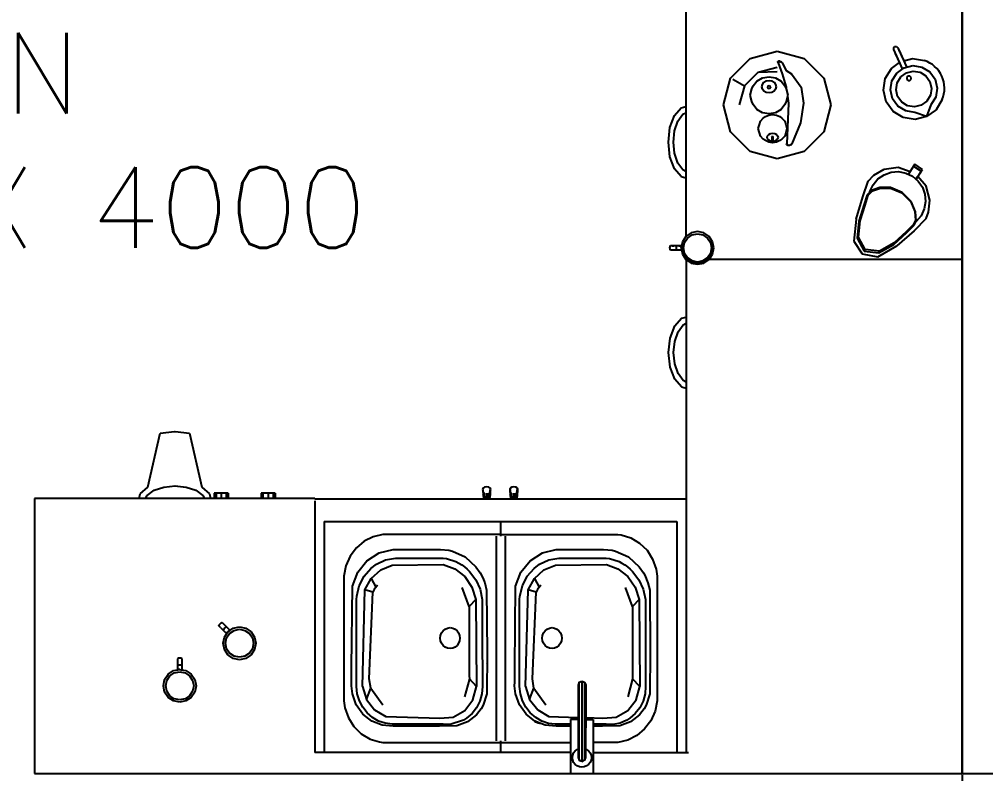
# Model space of a CAD drawing. Header units: millimetres. Extents: x -3934 to 8933, y -13584 to -2539.
# Drawn here: x 3319 to 5117, y -10600 to -9196 of the extents above; entities that cross this region are included whole.
import ezdxf

# ---------------------------------------------------------------- set-up
doc = ezdxf.new("R2010")
doc.units = ezdxf.units.MM
doc.header["$LTSCALE"] = 20
doc.layers.add('A-DIMS-GENL-ANNO', color=145, linetype='Continuous', lineweight=18)
doc.layers.add('A-TEXT-NOTE-ANNO', color=7, linetype='Continuous', lineweight=18)
doc.layers.add('A-FURN-FIXD-NEWW', color=131, linetype='Continuous')
doc.styles.add('Annotative', font='simplex.shx', dxfattribs={"height": 150})
doc.styles.get("Standard").update_dxf_attribs({"font": 'simplex.shx'})
doc.dimstyles.get("Standard").update_dxf_attribs({"dimscale": 30, "dimtxt": 2.5, "dimasz": 3.5, "dimexe": 0.18, "dimexo": 0.0625, "dimgap": 1.5, "dimtad": 0, "dimtih": 1, "dimtoh": 1, "dimdec": 0, "dimzin": 0, "dimdsep": 46, "dimtxsty": 'Standard', "dimcen": 0.09, "dimadec": 0, "dimazin": 0, "dimtfac": 1, "dimtdec": 0, "dimtofl": 0, "dimtmove": 0, "dimatfit": 3, "dimfxl": 1, "dimtolj": 1, "dimtzin": 0, "dimarcsym": 0})

# ---------------------------------------------------------------- blocks, each defined once
blk = doc.blocks.new('*D12')
at = {"layer": 'A-DIMS-GENL-ANNO', "color": 0, "lineweight": -2, "transparency": 16777216}
for p, q in [((1373.6, -10601.4), (1373.6, -13183.7)), ((5073.6, -10601.4), (5073.6, -13183.7)), ((1478.6, -13178.3), (3046.5, -13178.3)), ((4968.6, -13178.3), (3400.7, -13178.3))]:
    blk.add_line(p, q, dxfattribs=at)
at = {"layer": 'A-DIMS-GENL-ANNO', "color": 0, "transparency": 16777216}
for points in [[(1478.6, -13160.8), (1478.6, -13195.8), (1373.6, -13178.3)], [(4968.6, -13160.8), (4968.6, -13195.8), (5073.6, -13178.3)]]:
    blk.add_solid(points, dxfattribs=at)
at = {"layer": 'Defpoints', "color": 0, "transparency": 16777216}
for p in [(1373.6, -10599.5), (5073.6, -10599.5), (1373.6, -13178.3)]:
    blk.add_point(p, dxfattribs=at)
at = {"layer": 'A-DIMS-GENL-ANNO', "color": 0, "transparency": 16777216, "insert": (3223.6, -13178.3), "char_height": 75, "attachment_point": 5}
blk.add_mtext('\\A1;3700', dxfattribs=at)
blk = doc.blocks.new('*D19')
at = {"layer": 'A-DIMS-GENL-ANNO', "color": 0, "lineweight": -2, "transparency": 16777216}
for p, q in [((5075.5, -6599.6), (6506, -6599.6)), ((6500.6, -6704.6), (6500.6, -8517)), ((6500.6, -10494.5), (6500.6, -8682)), ((5075.4, -10599.5), (6506, -10599.5))]:
    blk.add_line(p, q, dxfattribs=at)
at = {"layer": 'A-DIMS-GENL-ANNO', "color": 0, "transparency": 16777216}
for points in [[(6483.1, -6704.6), (6518.1, -6704.6), (6500.6, -6599.6)], [(6483.1, -10494.5), (6518.1, -10494.5), (6500.6, -10599.5)]]:
    blk.add_solid(points, dxfattribs=at)
at = {"layer": 'Defpoints', "color": 0, "transparency": 16777216}
for p in [(5073.6, -6599.6), (5073.6, -10599.5), (6500.6, -10599.5)]:
    blk.add_point(p, dxfattribs=at)
at = {"layer": 'A-DIMS-GENL-ANNO', "color": 0, "transparency": 16777216, "insert": (6500.6, -8599.5), "char_height": 75, "attachment_point": 5}
blk.add_mtext('\\A1;4000', dxfattribs=at)

msp = doc.modelspace()

# ---------------------------------------------------------------- linework, layer by layer
at = {"layer": 'A-FURN-FIXD-NEWW'}
for p, q in [((5073.6, -10102.7), (5073.6, -6599.6)), ((5073.6, -10599.6), (5073.6, -8249.6))]:
    msp.add_line(p, q, dxfattribs=at)
at = {"layer": 'A-FURN-FIXD-NEWW', "color": 131}
for p, q in [((5073.6, -6599.6), (5073.6, -10599.5)), ((4559.3, -8772), (4559.3, -9600)), ((4679.2, -9268.9), (4729.3, -9255.5)), ((4679.2, -9268.9), (4729.3, -9255.5)), ((4729.3, -9255.5), (4779.3, -9268.9)), ((4729.3, -9255.5), (4779.3, -9268.9)), ((4945.4, -9249.3), (4947.7, -9246.9)), ((4945.4, -9249.3), (4945.6, -9252.6)), ((4945.6, -9252.6), (4962, -9288.3)), ((4945.6, -9252.6), (4945.8, -9253.2)), ((4945.8, -9253.2), (4946.4, -9254.5)), ((4947.7, -9246.9), (4951, -9246.7)), ((4948.9, -9259.8), (4957.4, -9278.2)), ((4951, -9246.7), (4953.5, -9249)), ((4953.5, -9249), (4955.3, -9253)), ((4954.1, -9250.2), (4957, -9256.6)), ((4955.3, -9253), (4970, -9284.8)), ((4957.9, -9258.5), (4961.4, -9266.2)), ((4642.6, -9305.5), (4679.2, -9268.9)), ((4642.6, -9305.5), (4679.2, -9268.9)), ((4730.6, -9275.6), (4730.7, -9274.8)), ((4730.8, -9275.6), (4730.6, -9275.6)), ((4730.6, -9275.6), (4730.8, -9276.4)), ((4730.7, -9274.8), (4731, -9274.5)), ((4731.5, -9274.8), (4730.7, -9274.8)), ((4730.7, -9274.8), (4730.8, -9275.9)), ((4730.8, -9275.9), (4731.1, -9275.6)), ((4730.8, -9275.9), (4731.3, -9277.2)), ((4730.8, -9276.4), (4731, -9276.5)), ((4731.3, -9277.2), (4730.8, -9276.4)), ((4730.8, -9276.4), (4731, -9276.4)), ((4731, -9274.5), (4731.4, -9274.3)), ((4731.1, -9274.8), (4731.2, -9274.5)), ((4731.1, -9275.6), (4731.5, -9274.8)), ((4731.1, -9275.6), (4731.1, -9274.8)), ((4731.5, -9275.4), (4731.1, -9275.6)), ((4731.1, -9275.6), (4731.6, -9276.9)), ((4731.2, -9274.5), (4731.5, -9274.8)), ((4731.2, -9276.9), (4731.8, -9277.2)), ((4731.2, -9276.9), (4731.4, -9277.2)), ((4731.6, -9276.9), (4731.2, -9276.9)), ((4731.3, -9277.2), (4738.2, -9297.6)), ((4732.3, -9277.2), (4731.3, -9277.2)), ((4733, -9274), (4731.4, -9274.3)), ((4731.4, -9274.3), (4733, -9274)), ((4731.6, -9275.6), (4731.4, -9275.6)), ((4731.5, -9274.8), (4731.6, -9275.6)), ((4731.6, -9274.3), (4733, -9274)), ((4731.7, -9278.5), (4732.8, -9278.5)), ((4733, -9274), (4731.8, -9274.3)), ((4733, -9274), (4732.4, -9274.3)), ((4732.7, -9274.3), (4733, -9274)), ((4734.1, -9274.3), (4733, -9274)), ((4733, -9274), (4733.9, -9274.3)), ((4733.4, -9274.3), (4733, -9274)), ((4733, -9274), (4734.1, -9274.3)), ((4733, -9274), (4733.7, -9274.3)), ((4733, -9274), (4733.1, -9274.3)), ((4734.6, -9274.5), (4734.1, -9274.3)), ((4734.1, -9274.3), (4734.7, -9274.5)), ((4734.2, -9275.1), (4734.9, -9275.1)), ((4734.3, -9274.5), (4735, -9274.8)), ((4734.6, -9274.5), (4735.7, -9274.8)), ((4734.9, -9275.1), (4735.1, -9275.1)), ((4735.7, -9274.8), (4737.4, -9275.6)), ((4737.2, -9275.6), (4736.2, -9275.3)), ((4737.4, -9275.6), (4736.4, -9275.6)), ((4737.1, -9275.5), (4737.2, -9275.6)), ((4737.2, -9275.6), (4738.2, -9277.2)), ((4737.4, -9275.6), (4737.3, -9275.7)), ((4738.2, -9277.2), (4737.4, -9275.6)), ((4737.9, -9276.9), (4737.6, -9276.9)), ((4737.7, -9277.2), (4737.9, -9276.9)), ((4737.7, -9277.2), (4738.2, -9277.2)), ((4738.2, -9277.2), (4737.9, -9276.9)), ((4738.2, -9277.2), (4745.9, -9291.2)), ((4779.3, -9268.9), (4815.9, -9305.5)), ((4779.3, -9268.9), (4815.9, -9305.5)), ((4942, -9287.4), (4956.7, -9276.8)), ((4964.7, -9273.3), (4981.3, -9269.3)), ((4981.3, -9269.3), (5003.1, -9272.8)), ((4668.1, -9320.2), (4694, -9294.4)), ((4694, -9294.4), (4729.3, -9284.9)), ((4694, -9294.4), (4729.3, -9293.5)), ((4738.2, -9297.6), (4745.9, -9322.7)), ((4745, -9291.5), (4745.9, -9291.2)), ((4745.9, -9291.2), (4755.7, -9297.6)), ((4755.7, -9297.6), (4753.2, -9297.6)), ((4755.7, -9297.6), (4773.9, -9322.7)), ((4930.4, -9306.2), (4942, -9287.4)), ((4942.7, -9310.8), (4951.6, -9296.3)), ((4951.6, -9296.3), (4965.3, -9286.3)), ((4959.2, -9303.3), (4969.6, -9295.8)), ((4965.3, -9286.3), (4981.8, -9282.4)), ((4969.6, -9295.8), (4982.2, -9292.7)), ((4981.8, -9282.4), (4998.6, -9285)), ((4982.2, -9292.7), (4995, -9294.8)), ((4995, -9294.8), (5006, -9301.5)), ((4998.6, -9285), (5013, -9293.9)), ((5013, -9293.9), (5023, -9307.7)), ((4629.2, -9355.5), (4642.6, -9305.5)), ((4629.2, -9355.5), (4642.6, -9305.5)), ((4646.4, -9307.7), (4668.1, -9320.2)), ((4684.3, -9320.2), (4691.2, -9311.1)), ((4691.2, -9311.1), (4701.7, -9305)), ((4701.7, -9305), (4714, -9302.9)), ((4701.7, -9317.2), (4704.5, -9313.4)), ((4704.5, -9313.4), (4708.9, -9310.9)), ((4708.9, -9310.9), (4714, -9310)), ((4714, -9302.9), (4726.3, -9305)), ((4714, -9310), (4719.1, -9310.9)), ((4719.1, -9310.9), (4723.4, -9313.4)), ((4723.4, -9313.4), (4726.3, -9317.2)), ((4726.3, -9305), (4736.7, -9311.1)), ((4736.7, -9311.1), (4743.7, -9320.2)), ((4815.9, -9305.5), (4829.3, -9355.5)), ((4815.9, -9305.5), (4829.3, -9355.5)), ((4927, -9328), (4930.4, -9306.2)), ((4940, -9327.5), (4942.7, -9310.8)), ((4950.4, -9327.1), (4952.4, -9314.4)), ((4952.4, -9314.4), (4959.2, -9303.3)), ((4972.6, -9302.1), (4970.3, -9304.6)), ((4970.3, -9304.6), (4970.4, -9307.9)), ((4970.4, -9307.9), (4972.9, -9310.2)), ((4975.9, -9302), (4972.6, -9302.1)), ((4972.9, -9310.2), (4976.2, -9310)), ((4978.3, -9304.3), (4975.9, -9302)), ((4976.2, -9310), (4978.5, -9307.6)), ((4978.5, -9307.6), (4978.3, -9304.3)), ((5006, -9301.5), (5013.6, -9312)), ((5013.6, -9312), (5016.6, -9324.6)), ((5023, -9307.7), (5027, -9324.2)), ((4668.1, -9320.2), (4658.6, -9355.5)), ((4679.2, -9337.4), (4681.8, -9325.8)), ((4681.8, -9325.8), (4684.3, -9320.2)), ((4700.6, -9321.6), (4701.7, -9317.2)), ((4701.7, -9326), (4700.6, -9321.6)), ((4704.5, -9329.8), (4701.7, -9326)), ((4708.9, -9332.3), (4704.5, -9329.8)), ((4714, -9333.2), (4708.9, -9332.3)), ((4712.1, -9320.8), (4711.3, -9322.4)), ((4711.3, -9322.4), (4712.1, -9324)), ((4711.3, -9322.4), (4711.3, -9323)), ((4714, -9320.2), (4712.1, -9320.8)), ((4712.1, -9324), (4714, -9324.7)), ((4712.1, -9324), (4712.1, -9324.6)), ((4715.8, -9320.8), (4714, -9320.2)), ((4714, -9324.7), (4715.8, -9324)), ((4714, -9324.7), (4714, -9325.2)), ((4719.1, -9332.3), (4714, -9333.2)), ((4716.6, -9322.4), (4715.8, -9320.8)), ((4715.8, -9324), (4716.6, -9322.4)), ((4715.8, -9324), (4715.8, -9324.6)), ((4716.6, -9322.4), (4716.6, -9323)), ((4723.4, -9329.8), (4719.1, -9332.3)), ((4726.3, -9326), (4723.4, -9329.8)), ((4726.3, -9317.2), (4727.3, -9321.6)), ((4727.3, -9321.6), (4726.3, -9326)), ((4743.7, -9320.2), (4746.1, -9325.8)), ((4745.9, -9322.7), (4746.8, -9329)), ((4746.1, -9325.8), (4748.8, -9337.4)), ((4773.9, -9322.7), (4778.2, -9352.3)), ((4932.1, -9349.5), (4927, -9328)), ((4944, -9344), (4940, -9327.5)), ((4953.4, -9339.7), (4950.4, -9327.1)), ((5016.6, -9324.6), (5014.6, -9337.4)), ((5027, -9324.2), (5024.3, -9341)), ((4681.8, -9349), (4679.2, -9337.4)), ((4684.3, -9354.7), (4681.8, -9349)), ((4746.1, -9349), (4743.7, -9354.7)), ((4748.8, -9337.4), (4746.1, -9349)), ((4750.4, -9352.3), (4747.1, -9427.7)), ((4748.4, -9339.1), (4750.4, -9352.3)), ((4778.2, -9352.3), (4772.3, -9389)), ((4945.1, -9367.4), (4932.1, -9349.5)), ((4953.9, -9357.8), (4944, -9344)), ((4961, -9350.2), (4953.4, -9339.7)), ((4972, -9356.9), (4961, -9350.2)), ((5007.8, -9348.4), (4997.3, -9356)), ((5014.6, -9337.4), (5007.8, -9348.4)), ((5024.3, -9341), (5015.4, -9355.4)), ((5036.5, -9345.5), (5025, -9364.3)), ((4538.2, -9375), (4550.7, -9360.8)), ((4550.7, -9360.8), (4559.3, -9358.6)), ((4553.4, -9372.9), (4559.3, -9369.9)), ((4642.6, -9405.6), (4629.2, -9355.5)), ((4642.6, -9405.6), (4629.2, -9355.5)), ((4691.2, -9363.8), (4684.3, -9354.7)), ((4701.7, -9369.9), (4691.2, -9363.8)), ((4714, -9372), (4701.7, -9369.9)), ((4726.3, -9369.9), (4714, -9372)), ((4736.7, -9363.8), (4726.3, -9369.9)), ((4743.7, -9354.7), (4736.7, -9363.8)), ((4829.3, -9355.5), (4815.9, -9405.6)), ((4829.3, -9355.5), (4815.9, -9405.6)), ((4963.9, -9378.9), (4945.1, -9367.4)), ((4968.4, -9366.7), (4953.9, -9357.8)), ((4985.2, -9369.3), (4968.4, -9366.7)), ((4984.8, -9359), (4972, -9356.9)), ((4997.3, -9356), (4984.8, -9359)), ((5007.1, -9377.2), (4985.2, -9369.3)), ((5015.4, -9355.4), (5007.1, -9377.2)), ((5025, -9364.3), (5007.1, -9377.2)), ((4529.6, -9397.5), (4538.2, -9375)), ((4538, -9403.9), (4544.1, -9385.9)), ((4544.1, -9385.9), (4553.4, -9372.9)), ((4696.1, -9391.9), (4697.9, -9385.8)), ((4697.9, -9385.8), (4703.2, -9379.8)), ((4703.2, -9379.8), (4707.3, -9377.2)), ((4707.3, -9377.2), (4713.4, -9374.2)), ((4713.4, -9374.2), (4720.6, -9373.1)), ((4720.6, -9373.1), (4727.8, -9374.2)), ((4727.8, -9374.2), (4733.9, -9377.2)), ((4733.9, -9377.2), (4738, -9379.8)), ((4738, -9379.8), (4743.3, -9385.8)), ((4743.3, -9385.8), (4745.2, -9391.9)), ((4985.7, -9382.4), (4963.9, -9378.9)), ((5007.1, -9377.2), (4985.7, -9382.4)), ((4526.6, -9424.7), (4529.6, -9397.5)), ((4535.9, -9424.7), (4538, -9403.9)), ((4679.2, -9442.2), (4642.6, -9405.6)), ((4679.2, -9442.2), (4642.6, -9405.6)), ((4694, -9399.6), (4696.1, -9391.9)), ((4696.1, -9407.3), (4694, -9399.6)), ((4745.2, -9391.9), (4747.2, -9399.6)), ((4747.2, -9399.6), (4745.2, -9407.3)), ((4772.3, -9389), (4756.2, -9427.7)), ((4815.9, -9405.6), (4779.3, -9442.2)), ((4815.9, -9405.6), (4779.3, -9442.2)), ((4529.6, -9451.9), (4526.6, -9424.7)), ((4538, -9445.4), (4535.9, -9424.7)), ((4697.9, -9413.3), (4696.1, -9407.3)), ((4703.2, -9419.4), (4697.9, -9413.3)), ((4707.3, -9421.9), (4703.2, -9419.4)), ((4713.4, -9425), (4707.3, -9421.9)), ((4710.4, -9415.7), (4711.2, -9412.7)), ((4711.2, -9418.6), (4710.4, -9415.7)), ((4711.2, -9412.7), (4713.4, -9410.3)), ((4713.4, -9421.1), (4711.2, -9418.6)), ((4713.4, -9410.3), (4716.7, -9408.6)), ((4716.7, -9422.8), (4713.4, -9421.1)), ((4716.7, -9408.6), (4720.6, -9408)), ((4720.6, -9423.4), (4716.7, -9422.8)), ((4719.7, -9415.4), (4719.3, -9414.2)), ((4719.3, -9422.2), (4719.7, -9420.3)), ((4719.7, -9421.9), (4719.3, -9422.2)), ((4719.3, -9422.2), (4719.7, -9422.5)), ((4719.7, -9413.5), (4719.9, -9414.9)), ((4719.9, -9416.9), (4719.7, -9415.4)), ((4719.7, -9420.3), (4719.9, -9418.6)), ((4719.9, -9420.1), (4719.7, -9421.9)), ((4719.7, -9421.9), (4720.6, -9421.8)), ((4719.7, -9422.5), (4720.6, -9422.6)), ((4719.9, -9414.9), (4720.1, -9416.6)), ((4719.9, -9418.6), (4719.9, -9416.9)), ((4720.1, -9418.3), (4719.9, -9420.1)), ((4720.1, -9416.6), (4720.1, -9418.3)), ((4720.6, -9408), (4724.5, -9408.6)), ((4720.6, -9421.8), (4720.6, -9413.2)), ((4720.6, -9421.8), (4721.5, -9421.9)), ((4720.6, -9422.6), (4721.5, -9422.5)), ((4724.5, -9422.8), (4720.6, -9423.4)), ((4721.1, -9416.6), (4721.3, -9414.9)), ((4721.1, -9418.3), (4721.1, -9416.6)), ((4721.3, -9420.1), (4721.1, -9418.3)), ((4721.3, -9414.9), (4721.5, -9413.5)), ((4721.5, -9421.9), (4721.3, -9420.1)), ((4721.4, -9416.9), (4721.5, -9415.4)), ((4721.4, -9418.6), (4721.4, -9416.9)), ((4721.5, -9420.3), (4721.4, -9418.6)), ((4721.5, -9415.4), (4721.9, -9414.2)), ((4721.9, -9422.2), (4721.5, -9420.3)), ((4721.5, -9421.9), (4721.9, -9422.2)), ((4721.5, -9422.5), (4721.9, -9422.2)), ((4724.5, -9408.6), (4727.8, -9410.3)), ((4727.8, -9421.1), (4724.5, -9422.8)), ((4727.8, -9410.3), (4730, -9412.7)), ((4730, -9418.6), (4727.8, -9421.1)), ((4733.9, -9421.9), (4727.8, -9425)), ((4730, -9412.7), (4730.8, -9415.7)), ((4730.8, -9415.7), (4730, -9418.6)), ((4738, -9419.4), (4733.9, -9421.9)), ((4743.3, -9413.3), (4738, -9419.4)), ((4745.2, -9407.3), (4743.3, -9413.3)), ((4729.3, -9455.6), (4679.2, -9442.2)), ((4729.3, -9455.6), (4679.2, -9442.2)), ((4720.6, -9426.1), (4713.4, -9425)), ((4727.8, -9425), (4720.6, -9426.1)), ((4779.3, -9442.2), (4729.3, -9455.6)), ((4779.3, -9442.2), (4729.3, -9455.6)), ((4746.8, -9427.7), (4746.7, -9429.3)), ((4746.7, -9429.3), (4746.8, -9427.7)), ((4746.7, -9429.3), (4747, -9429.6)), ((4746.8, -9427.7), (4746.8, -9427.7)), ((4746.8, -9427.7), (4746.8, -9427.7)), ((4747, -9429.6), (4747, -9429.7)), ((4747.9, -9430), (4747, -9429.7)), ((4747, -9429.7), (4747.5, -9430.2)), ((4747.5, -9430.2), (4748, -9430.2)), ((4747.5, -9430.2), (4747.7, -9430.3)), ((4747.7, -9430.3), (4747.6, -9430.3)), ((4748.1, -9430.5), (4747.7, -9430.3)), ((4747.7, -9430.3), (4747.7, -9430.3)), ((4748.7, -9430.6), (4748.1, -9430.5)), ((4748.2, -9430.5), (4748.7, -9430.6)), ((4748.3, -9430.5), (4748.7, -9430.6)), ((4748.7, -9430.6), (4748.6, -9430.5)), ((4748.7, -9430.6), (4751.5, -9430.5)), ((4749.8, -9430.5), (4748.7, -9430.6)), ((4748.7, -9430.6), (4750.3, -9430.5)), ((4748.7, -9430.6), (4749, -9430.5)), ((4751.5, -9430.5), (4752.6, -9430.3)), ((4752.4, -9430.2), (4751.9, -9430.3)), ((4753.3, -9430.2), (4752.6, -9430.3)), ((4753.7, -9430), (4753.3, -9430.2)), ((4754.3, -9429.9), (4753.7, -9430)), ((4754.3, -9429.9), (4755.2, -9429.4)), ((4755.6, -9429.3), (4755.2, -9429.4)), ((4755.5, -9429.2), (4755.6, -9429.3)), ((4755.6, -9429.2), (4755.8, -9429.1)), ((4755.6, -9429.3), (4755.6, -9429.2)), ((4755.8, -9429.1), (4756.4, -9427.7)), ((4756.4, -9427.7), (4756, -9427.7)), ((4538.2, -9474.4), (4529.6, -9451.9)), ((4544.1, -9463.5), (4538, -9445.4)), ((4550.7, -9488.6), (4538.2, -9474.4)), ((4553.4, -9476.5), (4544.1, -9463.5)), ((4559.3, -9479.5), (4553.4, -9476.5)), ((4908.8, -9485.9), (4928.1, -9474.8)), ((4928.1, -9474.8), (4954.2, -9471.1)), ((4954.2, -9471.1), (4976.6, -9479.1)), ((4982.8, -9469.5), (4973.3, -9484.1)), ((4985.2, -9465.8), (4982.8, -9469.5)), ((4982.8, -9469.5), (4997.4, -9478.9)), ((4999.8, -9475.3), (4985.2, -9465.8)), ((4997.4, -9478.9), (4999.8, -9475.3)), ((4550.7, -9488.6), (4559.3, -9490.8)), ((4898.4, -9497.2), (4908.8, -9485.9)), ((4907.7, -9503.8), (4916.7, -9493.2)), ((4916.7, -9493.2), (4928.1, -9485.4)), ((4928.1, -9485.4), (4941.2, -9480.7)), ((4941.2, -9480.7), (4955, -9479.6)), ((4955, -9479.6), (4968.6, -9482.1)), ((4968.6, -9482.1), (4981.1, -9488.1)), ((4973.3, -9484.1), (4974.9, -9485.1)), ((4981.1, -9488.1), (4991.7, -9497.1)), ((4987.9, -9493.5), (4986.4, -9492.5)), ((4997.4, -9478.9), (4987.9, -9493.5)), ((4995, -9482.6), (4987.9, -9493.5)), ((4987.9, -9493.5), (4990.5, -9489.5)), ((5006.7, -9506.4), (4991, -9488.9)), ((4997.4, -9478.9), (4995, -9482.6)), ((4996.5, -9480.3), (4997.4, -9478.9)), ((4888.3, -9526.2), (4898.4, -9497.2)), ((4904.8, -9514.5), (4896.9, -9522.6)), ((4901.8, -9516.3), (4907.7, -9503.8)), ((4920, -9509), (4904.8, -9514.5)), ((4906.5, -9515.5), (4921.2, -9510.2)), ((4939.8, -9509.2), (4920, -9509)), ((4921.2, -9510.2), (4940.2, -9510.4)), ((4961.7, -9518.1), (4939.8, -9509.2)), ((4940.2, -9510.4), (4961.3, -9519)), ((4991.7, -9497.1), (4999.6, -9508.5)), ((4999.6, -9508.5), (5004.2, -9521.5)), ((5013.1, -9532.8), (5006.7, -9506.4)), ((4876, -9567.7), (4888.3, -9526.2)), ((4896.9, -9522.6), (4890.5, -9541.7)), ((4892.7, -9541.7), (4898.8, -9523.3)), ((4898.8, -9523.3), (4906.5, -9515.5)), ((4901.5, -9517.9), (4901.8, -9516.3)), ((4961.3, -9519), (4977.8, -9535.5)), ((4978.7, -9535.2), (4961.7, -9518.1)), ((5004.2, -9521.5), (5005.3, -9535.4)), ((4890.5, -9541.7), (4880.9, -9571.9)), ((4883.5, -9570.8), (4892.7, -9541.7)), ((4977.8, -9535.5), (4985.6, -9554)), ((4986.8, -9554.5), (4978.7, -9535.2)), ((5002.8, -9549), (4996.9, -9561.5)), ((5005.3, -9535.4), (5002.8, -9549)), ((5010.6, -9555), (5013.1, -9532.8)), ((4876, -9567.7), (4871.6, -9608.8)), ((5006.3, -9567), (4983.9, -9589.8)), ((4985.6, -9554), (4986.7, -9569.8)), ((4988, -9570.8), (4986.8, -9554.5)), ((4996.9, -9561.5), (4987.9, -9572.1)), ((5006.3, -9567), (5010.6, -9555)), ((4880.9, -9571.9), (4877.9, -9603.6)), ((4880.5, -9601.4), (4883.5, -9570.8)), ((4983, -9577.8), (4969.3, -9591.4)), ((4970, -9593.2), (4984.2, -9579.1)), ((4986.7, -9569.8), (4983, -9577.8)), ((4984.2, -9579.1), (4988, -9570.8)), ((4987.9, -9572.1), (4987.2, -9572.5)), ((4559.3, -9600), (4552.7, -9609.9)), ((4556.7, -9611.6), (4562.3, -9603.1)), ((4569.1, -9593.4), (4559.3, -9600)), ((4562.3, -9603.1), (4570.8, -9597.4)), ((4580.8, -9591.1), (4569.1, -9593.4)), ((4570.8, -9597.4), (4580.8, -9595.5)), ((4592.5, -9593.4), (4580.8, -9591.1)), ((4580.8, -9595.5), (4590.8, -9597.4)), ((4590.8, -9597.4), (4599.3, -9603.1)), ((4602.3, -9600), (4592.5, -9593.4)), ((4599.3, -9603.1), (4604.9, -9611.6)), ((4608.9, -9609.9), (4602.3, -9600)), ((4877.9, -9603.6), (4880.5, -9601.4)), ((4877.9, -9603.6), (4891.1, -9627.3)), ((4893.2, -9624.2), (4880.5, -9601.4)), ((4946.5, -9614.8), (4970, -9593.2)), ((4969.3, -9591.4), (4946.7, -9612.2)), ((4983.9, -9589.8), (4951.6, -9617.8)), ((4529.5, -9621.4), (4529.7, -9619.3)), ((4529.7, -9623.6), (4529.5, -9621.4)), ((4529.7, -9619.3), (4530.1, -9617.7)), ((4530.1, -9617.7), (4530.6, -9617.1)), ((4530.6, -9617.1), (4551.2, -9617.1)), ((4551.1, -9617.7), (4531.6, -9617.7)), ((4535.6, -9619.3), (4535.8, -9617.7)), ((4536.1, -9617.1), (4535.8, -9617.7)), ((4541.5, -9625.8), (4541.5, -9617.1)), ((4546.9, -9617.1), (4547.2, -9617.7)), ((4547.2, -9617.7), (4547.4, -9619.3)), ((4552.7, -9609.9), (4550.3, -9621.6)), ((4550.3, -9621.6), (4550.4, -9621.4)), ((4550.3, -9621.6), (4552.7, -9633.2)), ((4550.4, -9621.4), (4550.6, -9620.5)), ((4553, -9621.6), (4555.1, -9632.2)), ((4554.7, -9621.6), (4556.7, -9611.6)), ((4556.7, -9631.6), (4554.7, -9621.6)), ((4604.9, -9611.6), (4606.9, -9621.6)), ((4606.9, -9621.6), (4604.9, -9631.6)), ((4606.5, -9610.9), (4608.6, -9621.6)), ((4608.6, -9621.6), (4606.5, -9632.2)), ((4608.6, -9621.6), (4610, -9621.6)), ((4611.3, -9621.6), (4608.9, -9609.9)), ((4608.9, -9633.2), (4611.3, -9621.6)), ((4871.6, -9608.8), (4887.5, -9632.3)), ((4916.4, -9637.8), (4951.6, -9617.8)), ((4918.6, -9630.5), (4946.5, -9614.8)), ((4946.7, -9612.2), (4919.8, -9627.4)), ((4530.1, -9625.2), (4529.7, -9623.6)), ((4530.6, -9625.8), (4530.1, -9625.2)), ((4551.2, -9625.8), (4530.6, -9625.8)), ((4531.6, -9625.2), (4551.1, -9625.2)), ((4535.8, -9625.2), (4535.6, -9623.6)), ((4535.8, -9625.2), (4536.1, -9625.8)), ((4547.2, -9625.2), (4546.9, -9625.8)), ((4547.2, -9625.2), (4547.4, -9623.6)), ((4550.9, -9624.5), (4551.1, -9625.2)), ((4551.1, -9625.2), (4551.1, -9625.4)), ((4552.7, -9633.2), (4559.3, -9643.1)), ((4555.1, -9632.2), (4553.8, -9632.8)), ((4555.1, -9632.2), (4561.1, -9641.2)), ((4562.3, -9640), (4556.7, -9631.6)), ((4570.8, -9645.7), (4562.3, -9640)), ((4599.3, -9640), (4590.8, -9645.7)), ((4604.9, -9631.6), (4599.3, -9640)), ((4600.5, -9641.2), (4606.5, -9632.2)), ((4602.3, -9643.1), (4608.9, -9633.2)), ((4606.5, -9632.2), (4607.8, -9632.8)), ((4887.5, -9632.3), (4916.4, -9637.8)), ((4891.1, -9627.3), (4893.2, -9624.2)), ((4891.1, -9627.3), (4918.6, -9630.5)), ((4919.8, -9627.4), (4893.2, -9624.2)), ((4918.6, -9630.5), (4919.8, -9627.4)), ((4559.3, -9643.1), (4569.1, -9649.7)), ((4559.9, -9643.5), (4559.9, -10560.1)), ((4561.1, -9641.2), (4560.1, -9642.2)), ((4561.1, -9641.2), (4570.1, -9647.3)), ((4569.1, -9649.7), (4580.8, -9652)), ((4570.1, -9647.3), (4569.6, -9648.6)), ((4570.1, -9647.3), (4580.8, -9649.4)), ((4580.8, -9647.7), (4570.8, -9645.7)), ((4590.8, -9645.7), (4580.8, -9647.7)), ((4580.8, -9649.4), (4591.4, -9647.3)), ((4580.8, -9649.4), (4580.8, -9650.8)), ((4580.8, -9652), (4592.5, -9649.7)), ((4591.4, -9647.3), (4600.5, -9641.2)), ((4591.4, -9647.3), (4592, -9648.6)), ((4592.5, -9649.7), (4602.3, -9643.1)), ((4600.5, -9641.2), (4601.5, -9642.2)), ((4602.9, -9642.3), (5073.6, -9642.3)), ((4538.8, -9766.6), (4551.3, -9752.4)), ((4544.7, -9777.4), (4554, -9764.4)), ((4551.3, -9752.4), (4559.9, -9750.2)), ((4554, -9764.4), (4559.9, -9761.5)), ((4530.2, -9789.1), (4538.8, -9766.6)), ((4538.6, -9795.5), (4544.7, -9777.4)), ((4527.2, -9816.2), (4530.2, -9789.1)), ((4536.5, -9816.2), (4538.6, -9795.5)), ((4530.2, -9843.4), (4527.2, -9816.2)), ((4538.6, -9837), (4536.5, -9816.2)), ((4544.7, -9855), (4538.6, -9837)), ((4538.8, -9865.9), (4530.2, -9843.4)), ((4554, -9868), (4544.7, -9855)), ((4551.3, -9880.1), (4538.8, -9865.9)), ((4559.9, -9871), (4554, -9868)), ((4551.3, -9880.1), (4559.9, -9882.3)), ((3580.5, -9965.8), (3607.6, -9962.8)), ((3607.6, -9962.8), (3608.1, -9962.8)), ((3608.5, -9962.8), (3635.6, -9965.8)), ((3557.9, -10066.6), (3580.5, -9965.8)), ((3635.6, -9965.8), (3658.2, -10066.6)), ((3543.8, -10079.1), (3557.9, -10066.6)), ((3569.7, -10072.4), (3587.7, -10066.4)), ((3587.7, -10066.4), (3608.5, -10064.3)), ((3608.1, -10064.3), (3628.4, -10066.4)), ((3608.5, -10064.3), (3629.2, -10066.4)), ((3629.2, -10066.4), (3647.3, -10072.4)), ((3658.2, -10066.6), (3672.3, -10079.1)), ((4181.9, -10068.2), (4180.9, -10070.5)), ((4180.9, -10070.5), (4181.1, -10073.1)), ((4184.7, -10066.5), (4181.9, -10068.2)), ((4182.6, -10078.9), (4182.1, -10071)), ((4188.5, -10065.9), (4184.7, -10066.5)), ((4192.3, -10066.5), (4188.5, -10065.9)), ((4195.1, -10068.2), (4192.3, -10066.5)), ((4194.4, -10078.9), (4194.9, -10071)), ((4196.1, -10070.5), (4195.1, -10068.2)), ((4195.9, -10073.1), (4196.1, -10070.5)), ((4232.4, -10068.2), (4231.4, -10070.5)), ((4231.4, -10070.5), (4231.6, -10073.1)), ((4235.2, -10066.5), (4232.4, -10068.2)), ((4233.1, -10078.9), (4232.6, -10071)), ((4239, -10065.9), (4235.2, -10066.5)), ((4242.8, -10066.5), (4239, -10065.9)), ((4245.6, -10068.2), (4242.8, -10066.5)), ((4244.9, -10078.9), (4245.4, -10071)), ((4246.6, -10070.5), (4245.6, -10068.2)), ((4246.4, -10073.1), (4246.6, -10070.5)), ((3868.6, -10087.7), (3346.6, -10087.7)), ((3346.6, -10087.7), (3346.6, -10599.4)), ((3541.6, -10087.7), (3543.8, -10079.1)), ((3553.7, -10087.7), (3556.7, -10081.8)), ((3556.7, -10081.8), (3569.7, -10072.4)), ((3647.3, -10072.4), (3660.3, -10081.8)), ((3660.3, -10081.8), (3663.3, -10087.7)), ((3672.3, -10079.1), (3674.5, -10087.7)), ((3707.6, -10077.7), (3681.5, -10077.7)), ((3681.5, -10077.7), (3681.5, -10087.7)), ((3685.4, -10087.7), (3685.4, -10077.7)), ((3694.6, -10077.7), (3694.6, -10087.7)), ((3703.8, -10077.7), (3703.8, -10087.7)), ((3707.6, -10077.7), (3707.6, -10087.7)), ((3794.6, -10077.7), (3768.5, -10077.7)), ((3768.5, -10077.7), (3768.5, -10087.7)), ((3772.4, -10087.7), (3772.4, -10077.7)), ((3781.6, -10077.7), (3781.6, -10087.7)), ((3790.8, -10077.7), (3790.8, -10087.7)), ((3794.6, -10077.7), (3794.6, -10087.7)), ((3868.6, -10088.1), (4559.9, -10088.1)), ((4181.1, -10073.1), (4181.7, -10080.4)), ((4181.7, -10080.4), (4182.6, -10078.9)), ((4181.7, -10080.4), (4182.4, -10088.1)), ((4185.1, -10077.9), (4182.6, -10078.9)), ((4182.6, -10078.9), (4183.3, -10088.1)), ((4185.5, -10088.1), (4185.1, -10077.9)), ((4188.5, -10077.5), (4188.5, -10088.1)), ((4191.5, -10088.1), (4191.9, -10077.9)), ((4191.9, -10077.9), (4194.4, -10078.9)), ((4194.4, -10078.9), (4193.7, -10088.1)), ((4195.3, -10080.4), (4194.4, -10078.9)), ((4194.6, -10088.1), (4195.3, -10080.4)), ((4195.3, -10080.4), (4195.9, -10073.1)), ((4231.6, -10073.1), (4232.2, -10080.4)), ((4232.2, -10080.4), (4233.1, -10078.9)), ((4232.2, -10080.4), (4232.9, -10088.1)), ((4235.6, -10077.9), (4233.1, -10078.9)), ((4233.1, -10078.9), (4233.8, -10088.1)), ((4236, -10088.1), (4235.6, -10077.9)), ((4239, -10077.5), (4239, -10088.1)), ((4242, -10088.1), (4242.4, -10077.9)), ((4242.4, -10077.9), (4244.9, -10078.9)), ((4244.9, -10078.9), (4244.2, -10088.1)), ((4245.8, -10080.4), (4244.9, -10078.9)), ((4245.1, -10088.1), (4245.8, -10080.4)), ((4245.8, -10080.4), (4246.4, -10073.1)), ((3868.6, -10092), (3868.6, -10560.1)), ((3886, -10130.4), (4542.7, -10130.4)), ((3886, -10130.4), (3886, -10560.1)), ((4214, -10130.4), (4214, -10157.4)), ((4542.7, -10130.4), (4542.7, -10560.1)), ((3977.4, -10158.8), (3960.6, -10167.3)), ((3995.5, -10154.5), (3977.4, -10158.8)), ((4203.1, -10154.5), (3995.5, -10154.5)), ((4214.4, -10154.5), (4203.1, -10154.5)), ((4206.2, -10157.4), (4206.1, -10538.5)), ((4214, -10154.5), (4432.9, -10154.5)), ((4222.6, -10157.4), (4222.6, -10538.5)), ((4432.9, -10154.5), (4439.1, -10155.4)), ((4439.1, -10155.4), (4457, -10160.8)), ((4457, -10160.8), (4473.2, -10170.5)), ((3946.1, -10179.5), (3934.5, -10194.9)), ((3960.6, -10167.3), (3946.1, -10179.5)), ((4473.2, -10170.5), (4486.9, -10183.9)), ((3934.5, -10194.9), (3926.5, -10212.7)), ((3965.7, -10203.4), (3988.5, -10188.9)), ((3988.5, -10188.9), (4014.4, -10182.8)), ((4014.4, -10182.8), (4102.4, -10182.8)), ((4102.4, -10182.8), (4118.3, -10183.8)), ((4118.3, -10183.8), (4124.7, -10185.4)), ((4124.7, -10185.4), (4148.7, -10196.4)), ((4148.7, -10196.4), (4168.6, -10214.5)), ((4269.4, -10203.4), (4292.2, -10188.9)), ((4292.2, -10188.9), (4318, -10182.8)), ((4318, -10182.8), (4406.1, -10182.8)), ((4406.1, -10182.8), (4422, -10183.8)), ((4422, -10183.8), (4428.4, -10185.4)), ((4428.4, -10185.4), (4452.4, -10196.4)), ((4452.4, -10196.4), (4472.3, -10214.5)), ((4486.9, -10183.9), (4497.3, -10200.4)), ((3926.5, -10212.7), (3922.5, -10231.9)), ((3948.6, -10224.8), (3965.7, -10203.4)), ((3973.1, -10217.8), (3983.3, -10210.1)), ((3983.3, -10210.1), (4000.4, -10202)), ((3991.3, -10220.6), (4012.8, -10211.5)), ((4000.4, -10202), (4018.9, -10198.5)), ((4012.8, -10211.5), (4107.6, -10210.7)), ((4018.9, -10198.5), (4107.2, -10198.5)), ((4107.2, -10198.5), (4113.4, -10199.4)), ((4107.6, -10210.7), (4129.1, -10218.6)), ((4113.4, -10199.4), (4131.1, -10205.1)), ((4131.1, -10205.1), (4136.6, -10208)), ((4136.6, -10208), (4142, -10211.2)), ((4142, -10211.2), (4147.1, -10214.9)), ((4147.1, -10214.9), (4152, -10219)), ((4168.6, -10214.5), (4176.4, -10225.7)), ((4252.3, -10224.8), (4269.4, -10203.4)), ((4276.8, -10217.8), (4287, -10210.1)), ((4287, -10210.1), (4304.1, -10202)), ((4295, -10220.6), (4316.4, -10211.5)), ((4304.1, -10202), (4322.6, -10198.5)), ((4316.4, -10211.5), (4411.3, -10210.7)), ((4322.6, -10198.5), (4410.9, -10198.5)), ((4410.9, -10198.5), (4417, -10199.4)), ((4411.3, -10210.7), (4432.8, -10218.6)), ((4417, -10199.4), (4434.8, -10205.1)), ((4434.8, -10205.1), (4440.3, -10208)), ((4440.3, -10208), (4445.7, -10211.2)), ((4445.7, -10211.2), (4450.8, -10214.9)), ((4450.8, -10214.9), (4455.7, -10219)), ((4472.3, -10214.5), (4480.1, -10225.7)), ((4497.3, -10200.4), (4503.8, -10218.9)), ((3922.5, -10231.9), (3922.5, -10464)), ((3938.7, -10250.9), (3948.6, -10224.8)), ((3951.4, -10249.9), (3960.4, -10232.4)), ((3960.4, -10232.4), (3973.1, -10217.8)), ((3973.7, -10236.5), (3991.3, -10220.6)), ((4129.1, -10218.6), (4147.6, -10233)), ((4147.6, -10233), (4161.1, -10252.5)), ((4152, -10219), (4156.5, -10223.5)), ((4156.5, -10223.5), (4168.1, -10238.8)), ((4172.6, -10220.2), (4172.7, -10220.3)), ((4176.4, -10225.7), (4179.7, -10231.8)), ((4179.7, -10231.8), (4182.5, -10238.1)), ((4242.4, -10250.9), (4252.3, -10224.8)), ((4255.1, -10249.9), (4264.1, -10232.4)), ((4264.1, -10232.4), (4276.8, -10217.8)), ((4277.4, -10236.5), (4295, -10220.6)), ((4432.8, -10218.6), (4451.3, -10233)), ((4451.3, -10233), (4464.8, -10252.5)), ((4455.7, -10219), (4460.2, -10223.5)), ((4460.2, -10223.5), (4471.8, -10238.9)), ((4480.1, -10225.7), (4483.4, -10231.8)), ((4483.4, -10231.8), (4486.2, -10238.1)), ((4503.8, -10218.9), (4505.8, -10231.9)), ((4505.8, -10231.9), (4505.8, -10464)), ((3936.9, -10401.8), (3938.7, -10250.9)), ((3946.6, -10269.1), (3951.4, -10249.9)), ((3961.7, -10257.5), (3973.7, -10236.5)), ((3973.7, -10236.5), (3982.2, -10252.4)), ((3982.2, -10252.4), (3985.4, -10248)), ((4168.1, -10238.8), (4176.1, -10256.6)), ((4182.5, -10238.1), (4184.9, -10244.6)), ((4184.9, -10244.6), (4188.2, -10258)), ((4240.6, -10401.8), (4242.4, -10250.9)), ((4250.3, -10269.1), (4255.1, -10249.9)), ((4265.4, -10257.5), (4277.4, -10236.5)), ((4277.4, -10236.5), (4285.9, -10252.4)), ((4285.9, -10252.4), (4289.1, -10248)), ((4471.8, -10238.9), (4479.7, -10256.6)), ((4486.2, -10238.1), (4488.6, -10244.6)), ((4488.6, -10244.6), (4491.9, -10258)), ((3946, -10275.7), (3946.6, -10269.1)), ((3957.1, -10437.4), (3961.7, -10257.5)), ((3976.8, -10261.9), (3961.7, -10257.5)), ((3970, -10423.3), (3976.8, -10261.9)), ((3979.3, -10257), (3976.8, -10261.9)), ((3982.2, -10252.4), (3979.3, -10257)), ((4156.1, -10288.6), (4143.1, -10253.2)), ((4161.1, -10252.5), (4168.6, -10275.4)), ((4176.1, -10256.6), (4180.1, -10275.8)), ((4188.2, -10258), (4189.2, -10374.4)), ((4249.7, -10275.8), (4250.3, -10269.1)), ((4260.8, -10437.4), (4265.4, -10257.5)), ((4280.4, -10261.9), (4265.4, -10257.5)), ((4273.7, -10423.3), (4280.4, -10261.9)), ((4283, -10257.1), (4280.4, -10261.9)), ((4285.9, -10252.4), (4283, -10257.1)), ((4459.7, -10288.6), (4446.8, -10253.2)), ((4464.8, -10252.5), (4472.3, -10275.4)), ((4479.7, -10256.6), (4483.8, -10275.8)), ((4491.9, -10258), (4492.9, -10374.4)), ((3945.9, -10437.2), (3946, -10275.7)), ((4168.6, -10275.4), (4156.1, -10288.6)), ((4168.6, -10275.4), (4169.7, -10437.6)), ((4180.1, -10275.8), (4180.1, -10337.4)), ((4249.6, -10437.2), (4249.7, -10275.8)), ((4472.3, -10275.4), (4459.7, -10288.6)), ((4472.3, -10275.4), (4473.4, -10437.6)), ((4483.8, -10275.8), (4483.8, -10337.4)), ((4156.1, -10288.6), (4156.1, -10417.6)), ((4459.7, -10288.6), (4459.7, -10417.6)), ((3690, -10323.7), (3690.9, -10322.3)), ((3690, -10324.5), (3690, -10323.7)), ((3690.9, -10322.3), (3692.3, -10320.7)), ((3692.3, -10320.7), (3694, -10319.2)), ((3694, -10319.2), (3695.4, -10318.4)), ((3695.4, -10318.4), (3696.2, -10318.3)), ((3696.2, -10318.3), (3697.2, -10319.4)), ((3697.2, -10319.4), (3700, -10322.2)), ((3700, -10322.2), (3703.9, -10326)), ((3691, -10325.5), (3690, -10324.5)), ((3693.9, -10328.3), (3691, -10325.5)), ((3693.9, -10328.3), (3697.7, -10332.2)), ((3697.7, -10332.2), (3698.1, -10331.8)), ((3697.7, -10332.2), (3701.6, -10336)), ((3698.1, -10331.8), (3699.2, -10330.7)), ((3699.2, -10330.7), (3700.8, -10329.1)), ((3700.3, -10345.3), (3706.9, -10335.5)), ((3700.8, -10329.1), (3702.3, -10327.6)), ((3701.6, -10336), (3704.5, -10339)), ((3702.3, -10327.6), (3703.4, -10326.4)), ((3703.9, -10326), (3703.4, -10326.4)), ((3703.9, -10326), (3707.7, -10329.9)), ((3704.4, -10347), (3710, -10338.5)), ((3704.7, -10338.8), (3704.9, -10338.5)), ((3704.9, -10338.5), (3705.5, -10337.6)), ((3706.9, -10335.5), (3716.8, -10328.9)), ((3707.7, -10329.9), (3710.5, -10332.7)), ((3708, -10334.8), (3708.9, -10334.1)), ((3708.9, -10334.1), (3710.2, -10333.3)), ((3710, -10338.5), (3718.5, -10332.9)), ((3710.5, -10332.7), (3710.7, -10332.9)), ((3710.7, -10332.9), (3710.7, -10332.9)), ((3716.8, -10328.9), (3728.5, -10326.5)), ((3718.5, -10332.9), (3728.5, -10330.9)), ((3728.5, -10326.5), (3740.1, -10328.9)), ((3728.5, -10330.9), (3738.5, -10332.9)), ((3738.5, -10332.9), (3746.9, -10338.5)), ((3740.1, -10328.9), (3750, -10335.5)), ((3746.9, -10338.5), (3752.6, -10347)), ((3750, -10335.5), (3756.6, -10345.3)), ((4102.8, -10342.3), (4104.6, -10337.6)), ((4104.6, -10337.6), (4107.5, -10333.6)), ((4107.5, -10333.6), (4111.3, -10330.5)), ((4111.3, -10330.5), (4115.7, -10328.6)), ((4115.7, -10328.6), (4120.5, -10327.9)), ((4120.5, -10327.9), (4125.2, -10328.6)), ((4125.2, -10328.6), (4129.6, -10330.5)), ((4129.6, -10330.5), (4133.4, -10333.6)), ((4133.4, -10333.6), (4136.3, -10337.6)), ((4136.3, -10337.6), (4138.1, -10342.3)), ((4180.1, -10337.4), (4180.6, -10437.3)), ((4292.4, -10342.3), (4294.2, -10337.6)), ((4294.2, -10337.6), (4297.1, -10333.6)), ((4297.1, -10333.6), (4300.9, -10330.5)), ((4300.9, -10330.5), (4305.3, -10328.6)), ((4305.3, -10328.6), (4310.1, -10327.9)), ((4310.1, -10327.9), (4314.8, -10328.6)), ((4314.8, -10328.6), (4319.2, -10330.5)), ((4319.2, -10330.5), (4323, -10333.6)), ((4323, -10333.6), (4325.9, -10337.6)), ((4325.9, -10337.6), (4327.7, -10342.3)), ((4483.8, -10337.4), (4484.3, -10437.3)), ((3698, -10357), (3700.3, -10345.3)), ((3700.3, -10368.7), (3698, -10357)), ((3702.4, -10357), (3704.4, -10347)), ((3704.4, -10367), (3702.4, -10357)), ((3752.6, -10347), (3754.6, -10357)), ((3754.6, -10357), (3752.6, -10367)), ((3756.6, -10345.3), (3758.9, -10357)), ((3758.9, -10357), (3756.6, -10368.7)), ((4102.2, -10347.3), (4102.8, -10342.3)), ((4102.8, -10352.3), (4102.2, -10347.3)), ((4104.6, -10357), (4102.8, -10352.3)), ((4107.5, -10361), (4104.6, -10357)), ((4136.3, -10357), (4133.4, -10361)), ((4138.1, -10352.3), (4136.3, -10357)), ((4138.1, -10342.3), (4138.7, -10347.3)), ((4138.7, -10347.3), (4138.1, -10352.3)), ((4291.8, -10347.3), (4292.4, -10342.3)), ((4292.4, -10352.3), (4291.8, -10347.3)), ((4294.2, -10357), (4292.4, -10352.3)), ((4297.1, -10361), (4294.2, -10357)), ((4325.9, -10357), (4323, -10361)), ((4327.7, -10352.3), (4325.9, -10357)), ((4327.7, -10342.3), (4328.3, -10347.3)), ((4328.3, -10347.3), (4327.7, -10352.3)), ((3706.9, -10378.5), (3700.3, -10368.7)), ((3710, -10375.5), (3704.4, -10367)), ((3718.5, -10381.1), (3710, -10375.5)), ((3746.9, -10375.5), (3738.5, -10381.1)), ((3752.6, -10367), (3746.9, -10375.5)), ((3756.6, -10368.7), (3750, -10378.5)), ((4111.3, -10364.1), (4107.5, -10361)), ((4115.7, -10366), (4111.3, -10364.1)), ((4120.5, -10366.7), (4115.7, -10366)), ((4125.2, -10366), (4120.5, -10366.7)), ((4129.6, -10364.1), (4125.2, -10366)), ((4133.4, -10361), (4129.6, -10364.1)), ((4189.2, -10374.4), (4188.6, -10451.3)), ((4300.9, -10364.1), (4297.1, -10361)), ((4305.3, -10366), (4300.9, -10364.1)), ((4310.1, -10366.7), (4305.3, -10366)), ((4314.8, -10366), (4310.1, -10366.7)), ((4319.2, -10364.1), (4314.8, -10366)), ((4323, -10361), (4319.2, -10364.1)), ((4492.9, -10374.4), (4492.3, -10451.3)), ((3613.5, -10385.3), (3612.9, -10385.9)), ((3612.9, -10385.9), (3612.9, -10406.4)), ((3615.1, -10384.9), (3613.5, -10385.3)), ((3617.2, -10384.8), (3615.1, -10384.9)), ((3619.4, -10384.9), (3617.2, -10384.8)), ((3621, -10385.3), (3619.4, -10384.9)), ((3621.6, -10385.9), (3621, -10385.3)), ((3621.6, -10406.5), (3621.6, -10385.9)), ((3716.8, -10385.1), (3706.9, -10378.5)), ((3728.5, -10387.5), (3716.8, -10385.1)), ((3728.5, -10383.1), (3718.5, -10381.1)), ((3738.5, -10381.1), (3728.5, -10383.1)), ((3740.1, -10385.1), (3728.5, -10387.5)), ((3750, -10378.5), (3740.1, -10385.1)), ((4189, -10394.8), (4189.9, -10392.9)), ((3595.6, -10414.5), (3605.5, -10407.9)), ((3598.7, -10417.6), (3607.1, -10411.9)), ((3605.5, -10407.9), (3617.1, -10405.6)), ((3607.1, -10411.9), (3617.1, -10409.9)), ((3612.9, -10396.8), (3621.6, -10396.8)), ((3613.1, -10406.4), (3613.2, -10406.4)), ((3613.1, -10406.4), (3613.1, -10406.4)), ((3615.1, -10406), (3613.9, -10406.2)), ((3617.1, -10405.6), (3615.1, -10406)), ((3617.1, -10405.6), (3628.8, -10407.9)), ((3617.1, -10409.9), (3627.1, -10411.9)), ((3618.4, -10405.8), (3621, -10406.4)), ((3619.4, -10406.1), (3621.3, -10406.4)), ((3621.3, -10406.4), (3621, -10406.4)), ((3621.3, -10406.4), (3621.6, -10406.5)), ((3627.1, -10411.9), (3635.6, -10417.6)), ((3628.8, -10407.9), (3638.6, -10414.5)), ((3936.9, -10429.1), (3936.9, -10401.8)), ((4240.6, -10429.1), (4240.6, -10401.8)), ((3586.7, -10436.1), (3589, -10424.4)), ((3589, -10424.4), (3595.6, -10414.5)), ((3591, -10436.1), (3593, -10426.1)), ((3593, -10426.1), (3598.7, -10417.6)), ((3635.6, -10417.6), (3641.2, -10426.1)), ((3638.6, -10414.5), (3645.2, -10424.4)), ((3641.2, -10426.1), (3643.2, -10436.1)), ((3645.2, -10424.4), (3647.6, -10436.1)), ((3936.8, -10436.4), (3936.9, -10429.1)), ((3972.8, -10440.2), (3970, -10423.3)), ((4156.4, -10423.4), (4147.4, -10456.5)), ((4156.1, -10417.6), (4156.4, -10423.4)), ((4169.7, -10437.6), (4156.4, -10423.4)), ((4240.5, -10436.4), (4240.6, -10429.1)), ((4276.5, -10440.2), (4273.7, -10423.3)), ((4360.7, -10429.6), (4358.6, -10434.6)), ((4360.7, -10429.6), (4365.7, -10427.5)), ((4360.7, -10440.5), (4360.7, -10429.6)), ((4365.7, -10427.5), (4370.7, -10429.6)), ((4365.7, -10427.5), (4365.7, -10438.7)), ((4370.7, -10429.6), (4372.8, -10434.6)), ((4370.7, -10429.6), (4370.7, -10440.5)), ((4460.1, -10423.4), (4451.1, -10456.6)), ((4459.7, -10417.6), (4460.1, -10423.4)), ((4473.4, -10437.6), (4460.1, -10423.4)), ((3589, -10447.7), (3586.7, -10436.1)), ((3595.6, -10457.6), (3589, -10447.7)), ((3593, -10446), (3591, -10436.1)), ((3598.7, -10454.5), (3593, -10446)), ((3641.2, -10446), (3635.6, -10454.5)), ((3645.2, -10447.7), (3638.6, -10457.6)), ((3643.2, -10436.1), (3641.2, -10446)), ((3647.6, -10436.1), (3645.2, -10447.7)), ((3938.6, -10450.8), (3936.8, -10436.4)), ((3947.6, -10450.8), (3945.9, -10437.2)), ((3957.1, -10437.4), (3964.5, -10461.4)), ((3964.5, -10461.4), (3972.8, -10440.2)), ((3972.8, -10440.2), (3995.1, -10471.7)), ((4162.9, -10462.3), (4169.7, -10437.6)), ((4180.6, -10437.3), (4179.5, -10451.2)), ((4242.2, -10450.9), (4240.5, -10436.4)), ((4251.2, -10450.8), (4249.6, -10437.2)), ((4260.8, -10437.4), (4268.2, -10461.4)), ((4268.2, -10461.4), (4276.5, -10440.2)), ((4276.5, -10440.2), (4298.8, -10471.7)), ((4358.6, -10434.6), (4358.6, -10444.7)), ((4358.6, -10444.7), (4358.6, -10452.2)), ((4360.7, -10448.5), (4360.7, -10440.5)), ((4360.7, -10469.8), (4360.7, -10448.5)), ((4365.7, -10438.7), (4365.7, -10447)), ((4365.7, -10447), (4365.7, -10468.9)), ((4370.7, -10440.5), (4370.7, -10448.5)), ((4370.7, -10448.5), (4370.7, -10469.8)), ((4372.8, -10434.6), (4372.8, -10452.2)), ((4466.6, -10462.3), (4473.4, -10437.6)), ((4484.3, -10437.3), (4483.2, -10451.2)), ((3605.5, -10464.2), (3595.6, -10457.6)), ((3607.1, -10460.2), (3598.7, -10454.5)), ((3617.1, -10466.5), (3605.5, -10464.2)), ((3617.1, -10462.2), (3607.1, -10460.2)), ((3627.1, -10460.2), (3617.1, -10462.2)), ((3628.8, -10464.2), (3617.1, -10466.5)), ((3635.6, -10454.5), (3627.1, -10460.2)), ((3638.6, -10457.6), (3628.8, -10464.2)), ((3922.5, -10464), (3924.5, -10477)), ((3945.8, -10471.2), (3938.6, -10450.8)), ((3951.6, -10463.8), (3947.6, -10450.8)), ((3957.8, -10475.8), (3951.6, -10463.8)), ((3964.5, -10461.4), (3979.7, -10480.9)), ((4147.6, -10482.2), (4162.9, -10462.3)), ((4175.9, -10464.6), (4169.7, -10477)), ((4179.5, -10451.2), (4175.9, -10464.6)), ((4188.6, -10451.3), (4181.7, -10472.3)), ((4249.5, -10471.2), (4242.2, -10450.9)), ((4255.2, -10463.8), (4251.2, -10450.8)), ((4261.5, -10475.8), (4255.2, -10463.8)), ((4268.2, -10461.4), (4283.4, -10480.9)), ((4358.6, -10452.2), (4358.6, -10472.1)), ((4372.8, -10452.2), (4372.8, -10461.5)), ((4372.8, -10461.5), (4372.8, -10483.7)), ((4451.3, -10482.2), (4466.6, -10462.3)), ((4479.6, -10464.6), (4473.4, -10477)), ((4483.2, -10451.2), (4479.6, -10464.6)), ((4492.3, -10451.3), (4485.4, -10472.3)), ((4505.8, -10464), (4501.8, -10483.2)), ((3924.5, -10477), (3931, -10495.5)), ((3958.2, -10488.7), (3945.8, -10471.2)), ((3966, -10486.4), (3957.8, -10475.8)), ((3979.7, -10480.9), (4000.6, -10493.1)), ((4126.1, -10494.2), (4147.6, -10482.2)), ((4169.7, -10477), (4161.4, -10487.8)), ((4178.2, -10478.7), (4169.3, -10490.2)), ((4181.7, -10472.3), (4178.2, -10478.7)), ((4261.9, -10488.7), (4249.5, -10471.2)), ((4269.7, -10486.4), (4261.5, -10475.8)), ((4283.4, -10480.9), (4304.3, -10493.1)), ((4358.6, -10472.1), (4358.6, -10483.7)), ((4358.6, -10483.7), (4358.6, -10495.9)), ((4360.7, -10482.3), (4360.7, -10469.8)), ((4360.7, -10495.5), (4360.7, -10482.3)), ((4365.7, -10468.9), (4365.7, -10481.7)), ((4365.7, -10481.7), (4365.7, -10495.3)), ((4370.7, -10469.8), (4370.7, -10482.3)), ((4370.7, -10482.3), (4370.7, -10495.5)), ((4372.8, -10483.7), (4372.8, -10495.9)), ((4429.7, -10494.2), (4451.3, -10482.2)), ((4473.4, -10477), (4465.1, -10487.8)), ((4481.9, -10478.7), (4473, -10490.2)), ((4485.4, -10472.3), (4481.9, -10478.7)), ((4501.8, -10483.2), (4493.8, -10501)), ((3931, -10495.5), (3941.4, -10511.9)), ((3974.6, -10501.8), (3958.2, -10488.7)), ((3976, -10495.1), (3966, -10486.4)), ((3993.9, -10509.5), (3974.6, -10501.8)), ((3987.3, -10501.7), (3976, -10495.1)), ((3999.6, -10505.9), (3987.3, -10501.7)), ((4000.6, -10493.1), (4101.3, -10496.3)), ((4101.3, -10496.3), (4126.1, -10494.2)), ((4145.5, -10500.2), (4120.4, -10507.9)), ((4152.5, -10503.3), (4132.7, -10510.6)), ((4151.2, -10496.6), (4145.5, -10500.2)), ((4161.4, -10487.8), (4151.2, -10496.6)), ((4169.3, -10490.2), (4152.5, -10503.3)), ((4278.3, -10501.8), (4261.9, -10488.7)), ((4279.7, -10495.1), (4269.7, -10486.4)), ((4277.3, -10500.9), (4278.2, -10502.6)), ((4278.2, -10502.6), (4277.8, -10501.4)), ((4278.2, -10502.6), (4279.3, -10503)), ((4297.5, -10509.5), (4278.3, -10501.8)), ((4279.3, -10503), (4283.3, -10504.5)), ((4291, -10501.7), (4279.7, -10495.1)), ((4303.3, -10506), (4291, -10501.7)), ((4304.3, -10493.1), (4358.6, -10494.8)), ((4358.6, -10499), (4344.4, -10499)), ((4344.4, -10499), (4344.4, -10599.5)), ((4358.6, -10495.9), (4358.6, -10508.4)), ((4360.7, -10508.9), (4360.7, -10495.5)), ((4365.7, -10495.3), (4365.7, -10509.1)), ((4370.7, -10495.5), (4370.7, -10508.9)), ((4372.8, -10495.3), (4404.9, -10496.3)), ((4372.8, -10495.9), (4372.8, -10508.4)), ((4372.8, -10499), (4386.2, -10499)), ((4386.2, -10499), (4386.9, -10499)), ((4386.9, -10499), (4386.9, -10599.5)), ((4404.9, -10496.3), (4429.7, -10494.2)), ((4456.2, -10503.3), (4436.4, -10510.6)), ((4449.2, -10500.2), (4437, -10505.4)), ((4454.9, -10496.6), (4449.2, -10500.2)), ((4465.1, -10487.8), (4454.9, -10496.6)), ((4473, -10490.2), (4456.2, -10503.3)), ((4493.8, -10501), (4482.3, -10516.4)), ((3941.4, -10511.9), (3955.1, -10525.3)), ((4014.3, -10511.2), (3993.9, -10509.5)), ((4012.4, -10507.7), (3999.6, -10505.9)), ((4107.2, -10507.6), (4012.4, -10507.7)), ((4100.6, -10511.2), (4014.3, -10511.2)), ((4132.7, -10510.6), (4100.6, -10511.2)), ((4120.4, -10507.9), (4107.2, -10507.6)), ((4283.3, -10504.5), (4284.4, -10504.7)), ((4287.9, -10505.6), (4284.4, -10504.7)), ((4284.4, -10504.7), (4286.7, -10505.3)), ((4286.7, -10505.3), (4287.9, -10505.6)), ((4318, -10511.2), (4297.5, -10509.5)), ((4316.1, -10507.7), (4303.3, -10506)), ((4344.4, -10507.7), (4316.1, -10507.7)), ((4344.4, -10511.2), (4318, -10511.2)), ((4358.6, -10508.4), (4358.6, -10520.7)), ((4358.6, -10520.7), (4358.6, -10532.3)), ((4360.7, -10522), (4360.7, -10508.9)), ((4365.7, -10509.1), (4365.7, -10522.6)), ((4370.7, -10508.9), (4370.7, -10522)), ((4372.8, -10508.4), (4372.7, -10520.7)), ((4372.7, -10520.7), (4372.7, -10542.9)), ((4410.9, -10507.6), (4386.9, -10507.6)), ((4404.3, -10511.2), (4386.9, -10511.2)), ((4436.4, -10510.6), (4404.3, -10511.2)), ((4424.1, -10507.9), (4410.9, -10507.6)), ((4437, -10505.4), (4424.1, -10507.9)), ((4482.3, -10516.4), (4467.7, -10528.6)), ((3955.1, -10525.3), (3971.4, -10535.1)), ((3971.4, -10535.1), (3989.3, -10540.5)), ((4214, -10538.5), (4214, -10541.3)), ((4214.4, -10538.5), (4214.4, -10560.1)), ((4358.6, -10532.3), (4358.6, -10542.9)), ((4360.7, -10534.5), (4360.7, -10522)), ((4360.7, -10545.9), (4360.7, -10534.5)), ((4365.7, -10522.6), (4365.7, -10535.4)), ((4365.7, -10535.4), (4365.7, -10547.2)), ((4370.7, -10522), (4370.7, -10534.5)), ((4370.7, -10534.5), (4370.7, -10545.9)), ((4451, -10537.1), (4432.9, -10541.3)), ((4467.7, -10528.6), (4451, -10537.1)), ((3989.3, -10540.5), (3995.5, -10541.3)), ((3995.5, -10541.3), (4214.4, -10541.3)), ((4214, -10541.3), (4225.2, -10541.3)), ((4225.2, -10541.3), (4344.4, -10541.3)), ((4350.3, -10560.9), (4353.2, -10557.2)), ((4353.2, -10557.2), (4356.8, -10554.4)), ((4356.8, -10554.4), (4358.6, -10553.7)), ((4358.6, -10542.9), (4358.6, -10552.1)), ((4358.6, -10552.1), (4358.6, -10569.7)), ((4360.7, -10555.8), (4360.7, -10545.9)), ((4360.7, -10574.7), (4360.7, -10555.8)), ((4365.7, -10547.2), (4365.7, -10557.3)), ((4365.7, -10557.3), (4365.7, -10576.8)), ((4370.7, -10545.9), (4370.7, -10555.8)), ((4370.7, -10555.8), (4370.7, -10574.7)), ((4372.7, -10542.9), (4372.7, -10552.1)), ((4372.7, -10552.1), (4372.7, -10569.7)), ((4372.7, -10553.7), (4374.5, -10554.4)), ((4374.5, -10554.4), (4378.2, -10557.2)), ((4378.2, -10557.2), (4381, -10560.9)), ((4432.9, -10541.3), (4386.9, -10541.3)), ((4344.4, -10560.1), (3868.6, -10560.1)), ((4348, -10569.7), (4348.6, -10565.2)), ((4348.6, -10574.3), (4348, -10569.7)), ((4348.6, -10565.2), (4350.3, -10560.9)), ((4350.3, -10578.6), (4348.6, -10574.3)), ((4358.6, -10569.7), (4360.7, -10574.7)), ((4358.6, -10569.7), (4359.7, -10572.3)), ((4365.7, -10576.8), (4360.7, -10574.7)), ((4360.7, -10574.7), (4363.1, -10575.8)), ((4370.7, -10574.7), (4365.7, -10576.8)), ((4365.7, -10576.8), (4368.3, -10575.7)), ((4372.7, -10569.7), (4370.7, -10574.7)), ((4370.7, -10574.7), (4371.5, -10572.7)), ((4381, -10560.9), (4382.7, -10565.2)), ((4382.7, -10574.3), (4381, -10578.6)), ((4382.7, -10565.2), (4383.3, -10569.7)), ((4383.3, -10569.7), (4382.7, -10574.3)), ((4386.9, -10560.1), (4564.2, -10560.1)), ((4353.2, -10582.2), (4350.3, -10578.6)), ((4356.8, -10585.1), (4353.2, -10582.2)), ((4361.1, -10586.8), (4356.8, -10585.1)), ((4365.7, -10587.4), (4361.1, -10586.8)), ((4370.2, -10586.8), (4365.7, -10587.4)), ((4374.5, -10585.1), (4370.2, -10586.8)), ((4378.2, -10582.2), (4374.5, -10585.1)), ((4381, -10578.6), (4378.2, -10582.2)), ((3346.6, -10599.4), (5073.6, -10599.5))]:
    msp.add_line(p, q, dxfattribs=at)
msp.add_arc((4985.6, -9324.9), 54.9, 337.9408, 71.4601, dxfattribs=at)

# ---------------------------------------------------------------- texts
at = {"layer": 'A-TEXT-NOTE-ANNO', "insert": (2602.7, -9221.1), "char_height": 150, "width": 1626.751, "attachment_point": 1, "style": 'Annotative'}
msp.add_mtext('KITCHEN\\P3700 X 4000', dxfattribs=at)

# ---------------------------------------------------------------- dimensions: what is measured, and where the dimension line sits
at = {"layer": 'A-DIMS-GENL-ANNO'}
dim = msp.add_linear_dim(base=(6500.6, -10599.5), p1=(5073.6, -6599.6), p2=(5073.6, -10599.5), angle=90, dimstyle='Standard', dxfattribs=at)
dim.commit()
dim.dimension.update_dxf_attribs({"geometry": '*D19', "text_midpoint": (6500.6, -8599.5)})
dim = msp.add_linear_dim(base=(1373.6, -13178.3), p1=(5073.6, -10599.5), p2=(1373.6, -10599.5), dimstyle='Standard', dxfattribs=at)
dim.commit()
dim.dimension.update_dxf_attribs({"geometry": '*D12', "text_midpoint": (3223.6, -13178.3)})

doc.saveas('drawing.dxf')
